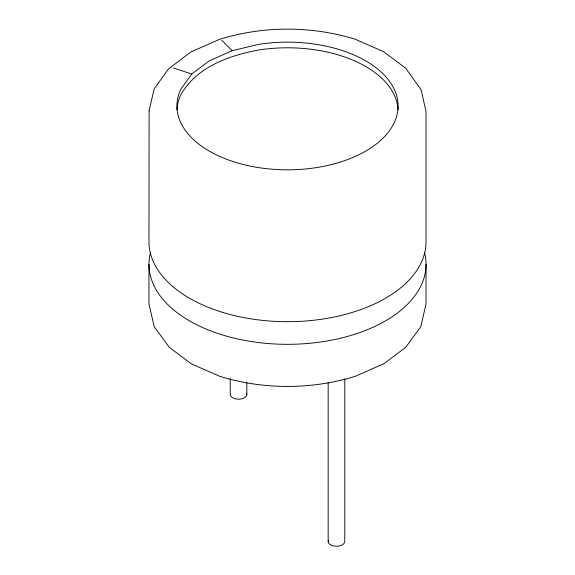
<?xml version="1.0" encoding="UTF-8"?>
<svg xmlns="http://www.w3.org/2000/svg" width="575" height="575" viewBox="0 0 575 575"><rect width="100%" height="100%" fill="white"/><g stroke="black" fill="none" stroke-linecap="round" stroke-linejoin="round"><path stroke-width="0.86" d="M191.734 74.06L180.687 89.456A110.587 63.847 0 0 0 277.862 169.582A110.587 63.847 0 0 0 397.663 100.417A110.587 63.847 0 0 0 258.879 44.311L232.207 50.693L209.307 60.835L191.734 74.06L173.578 68.008M221.727 40.214L232.207 50.693M426.032 264.335L426.032 303.923L420.792 326.708L405.698 347.322L384.007 363.637L355.213 376.338C311.283 389.793 263.717 389.793 219.787 376.338L190.993 363.637L169.302 347.322L154.208 326.708L148.968 303.923L148.968 264.335M344.792 378.903L344.792 541.449A8.309 4.801 0 0 1 335.39 546.207A8.309 4.801 0 0 1 328.447 540.212M328.167 382.49L328.167 541.449M246.833 382.799L246.833 394.414M230.208 378.336L230.208 394.414A8.309 4.801 0 0 0 239.61 399.165A8.309 4.801 0 0 0 246.553 393.171M176.956 109.897A110.587 63.847 0 0 1 180.687 95.112C196.334 67.002 228.965 55.516 258.879 49.967A110.587 63.847 0 0 1 398.044 109.897M424.637 253.029A138.532 79.975 0 0 1 287.5 344.317A138.532 79.975 0 0 1 150.362 253.029M149.105 110.537L148.968 241.716A138.532 79.975 0 0 0 287.5 321.691A138.532 79.975 0 0 0 426.032 241.716L426.032 111.636L421.18 89.858L405.698 68.238L384.007 51.922L355.213 39.222C311.283 25.767 263.717 25.767 219.787 39.222L190.993 51.922L168.547 68.849L154.208 88.852L149.105 110.537"/></g></svg>
